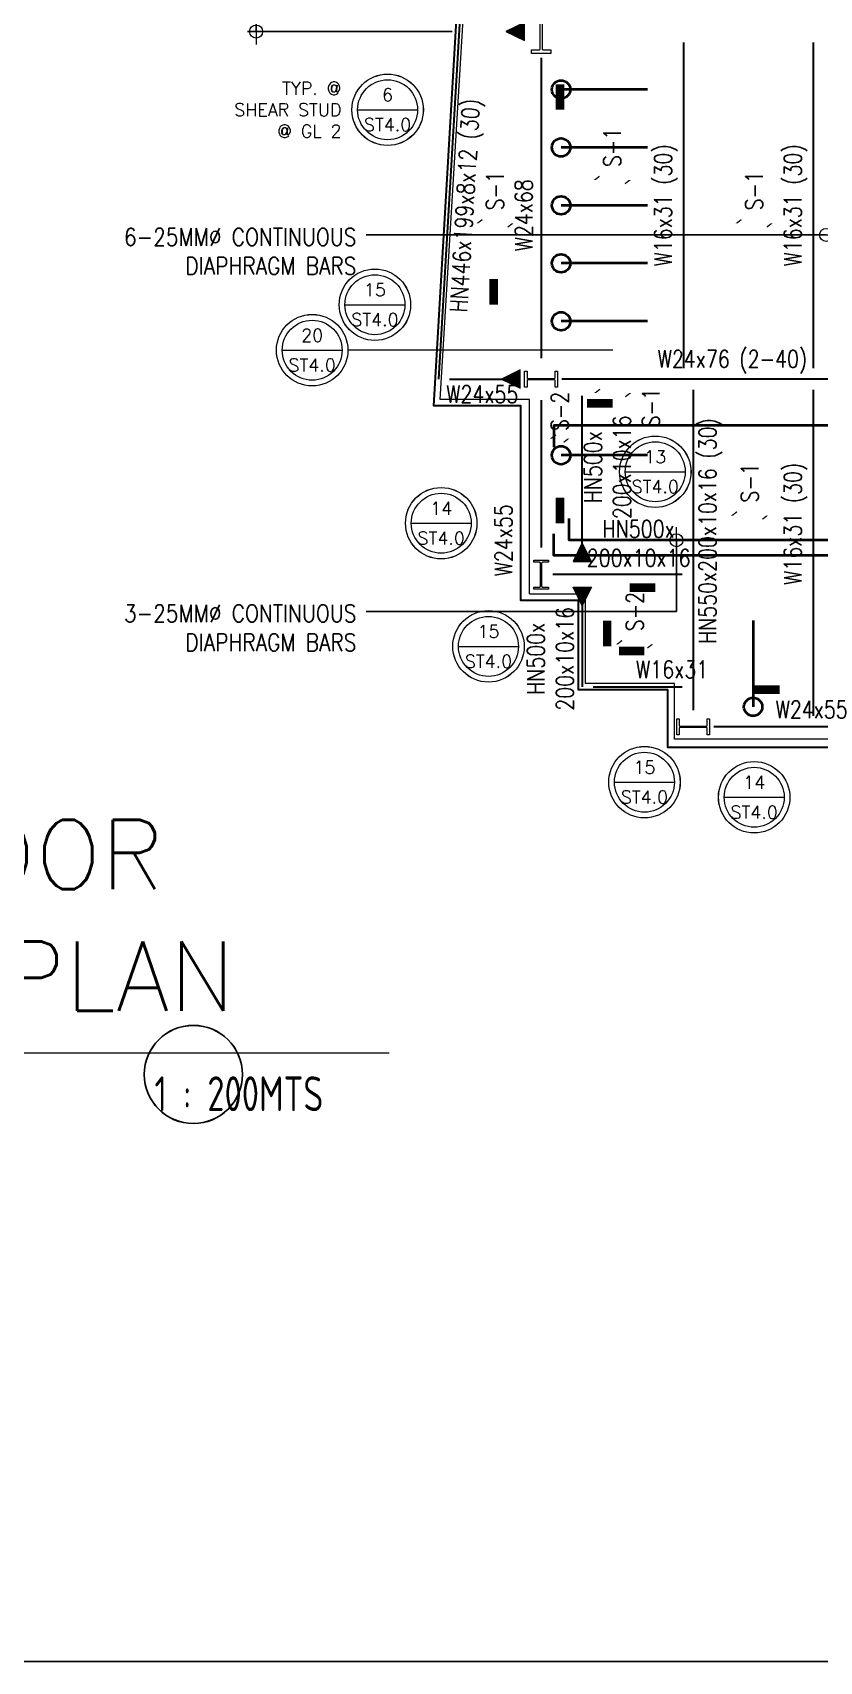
# Model space of a CAD drawing. Header units: millimetres. Extents: x 1506162 to 1722994, y -14989 to 120895.
# Drawn here: x 1550444 to 1568548, y -14989 to 22493 of the extents above; entities that cross this region are included whole.
import ezdxf
from ezdxf.enums import TextEntityAlignment as Align

# ---------------------------------------------------------------- set-up
doc = ezdxf.new("R2010")
doc.units = ezdxf.units.MM
doc.header["$MEASUREMENT"] = 0
doc.layers.get('0').update_dxf_attribs({"lineweight": 0})
for name, color, linetype, lineweight in [('A_ARCHITECTURAL BACKGROUND', 251, 'Continuous', 5), ('A_LINE', 1, 'Continuous', 9), ('S-ANNO-DIMS', 252, 'Continuous', 5), ('S-ANNO-MARK', 2, 'Continuous', 9), ('S-ANNO-NPLT', 7, 'Continuous', 9), ('S-Anno-Symb', 143, 'Continuous', 9), ('S-Anno-Text', 52, 'Continuous', 15), ('S-BEAM', 5, 'Continuous', 30), ('S-BEAM-IDEN', 2, 'Continuous', 9), ('S-BRACE', 2, 'Continuous', 9), ('S-COLS', 2, 'Continuous', 20), ('S-CONN', 1, 'Continuous', 9), ('S_COL', 2, 'Continuous', 20), ('S_DRB', 4, 'Continuous', 40), ('S_SLAB EDGE', 2, 'Continuous', 30)]:
    doc.layers.add(name, color=color, linetype=linetype, lineweight=lineweight)
doc.layers.add('GUIDE', color=191, linetype='Continuous', plot=False)
doc.layers.add('TARGET-MAIN', color=1, linetype='Continuous')
doc.styles.add('1', font='simplex.shx', dxfattribs={"width": 0.85, "height": 300})
doc.styles.add('ARCHITEXT', font='architxt.shx', dxfattribs={"width": 0.85})
doc.styles.add('ROMANSX', font='ROMANS.shx', dxfattribs={"height": 0.09375})
doc.styles.add('SIMPLEX', font='SIMPLEX.shx', dxfattribs={"width": 0.8, "height": 400})
doc.dimstyles.new('DIM_200', dxfattribs={"dimtxt": 400, "dimasz": 2, "dimexe": 200, "dimexo": 200, "dimgap": 200, "dimtad": 1, "dimdec": 0, "dimrnd": 1, "dimzin": 1, "dimdsep": 46, "dimtxsty": 'SIMPLEX', "dimblk1": 'ESCADIM_ARW', "dimblk2": 'ESCADIM_ARW', "dimsah": 1, "dimcen": 50, "dimclrd": 251, "dimclre": 251, "dimclrt": 52, "dimazin": 0, "dimtfac": 1, "dimtdec": 0, "dimtofl": 0, "dimtmove": 0, "dimatfit": 3, "dimldrblk": 'ESCADIM_ARW', "dimfxl": 1, "dimtolj": 1, "dimtzin": 0, "dimarcsym": 0})
doc.dimstyles.new('ESCA', dxfattribs={"dimtxt": 300, "dimasz": 1, "dimexe": 100, "dimexo": 100, "dimgap": 100, "dimtad": 1, "dimdec": 0, "dimrnd": 1, "dimdsep": 46, "dimtxsty": '1', "dimblk1": 'ESCADIM_ARW', "dimblk2": 'ESCADIM_ARW', "dimsah": 1, "dimcen": 50, "dimclrd": 256, "dimclre": 256, "dimclrt": 52, "dimadec": 0, "dimazin": 0, "dimtfac": 1, "dimtdec": 0, "dimtofl": 0, "dimtmove": 0, "dimatfit": 3, "dimldrblk": 'ESCADIM_ARW', "dimfxl": 1, "dimtolj": 1, "dimtzin": 0, "dimarcsym": 0})

# ---------------------------------------------------------------- blocks, each defined once
blk = doc.blocks.new('6F PLAN')
at = {"layer": 'A_ARCHITECTURAL BACKGROUND', "ltscale": 10}
for p, q in [((5682, 15536, 0), (6584, 30614, 0)), ((7736, 15536, 0), (5682, 15536, 0)), ((7736, 11059, 0), (7736, 15536, 0)), ((7736, 11059, 0), (9013, 11059, 0)), ((9013, 11059, 0), (9013, 8996, 0)), ((11067, 8996, 0), (9013, 8996, 0)), ((11067, 7716, 0), (11067, 8996, 0)), ((16559, 7716, 0), (11067, 7716, 0))]:
    blk.add_line(p, q, dxfattribs=at)
at = {"layer": 'GUIDE'}
blk.add_circle((0, 0), 1129, dxfattribs=at)
at = {"layer": 'S_SLAB EDGE', "ltscale": 0.05, "elevation": 0}
blk.add_lwpolyline([(44717, 39581), (44717, 10910), (43214, 10910), (43214, 8848), (41180, 8848), (41180, 7377), (35698, 7377), (35698, 6014), (27423, 6014), (26051, 7359), (24672, 6014), (16409, 6014), (16409, 7521), (10917, 7521), (10917, 8848), (8863, 8848), (8863, 10910), (7536, 10910), (7536, 15387), (5532, 15387), (6433, 30679)], dxfattribs=at)
blk = doc.blocks.new('TARGET-DWGLABEL')
at = {"layer": 'TARGET-MAIN'}
blk.add_line((-7.5, 0), (7.5, 0), dxfattribs=at)
blk.add_circle((0, 0), 7.5, dxfattribs=at)
at = {"layer": 'TARGET-MAIN', "color": 2, "style": 'ARCHITEXT', "width": 0.85}
blk.add_text('SCALE', height=2, dxfattribs=at).set_placement((9.659, -2.355), align=Align.MIDDLE_LEFT)
at = {"layer": 'TARGET-MAIN', "color": 6, "style": 'ARCHITEXT', "width": 0.85}
blk.add_attdef('DRAWING_TITLE', text='', height=5, dxfattribs=at).set_placement((9.079, 4.407), align=Align.MIDDLE_LEFT)
at = {"layer": 'TARGET-MAIN', "color": 4, "style": 'ARCHITEXT', "width": 0.85}
blk.add_attdef('DWG_NO.', text='', height=3, dxfattribs=at).set_placement((0, 3.173), align=Align.MIDDLE_CENTER)
at = {"layer": 'TARGET-MAIN', "color": 3, "style": 'ARCHITEXT', "width": 0.85}
blk.add_attdef('SHT_NO.', text='', height=2, dxfattribs=at).set_placement((-0.015, -2.355), align=Align.MIDDLE_CENTER)
at = {"layer": 'TARGET-MAIN', "color": 2, "style": 'ARCHITEXT', "width": 0.85}
blk.add_attdef('SCALE', text='', height=2, dxfattribs=at).set_placement((69.604, -2.355), align=Align.MIDDLE_RIGHT)
blk = doc.blocks.new('6F COLUMN LAYOUT')
at = {"layer": 'GUIDE'}
blk.add_circle((0, 0), 1129, dxfattribs=at)
at = {"layer": 'S_COL', "ltscale": 0.05}
for points in [[(8001, 23494), (7780, 23494), (7780, 23576), (7949, 23576, 0.414214), (7978, 23605), (7978, 24395, 0.414214), (7949, 24424), (7780, 24424), (7780, 24506), (8222, 24506), (8222, 24424), (8053, 24424, 0.414214), (8024, 24395), (8024, 23605, 0.414214), (8053, 23576), (8222, 23576), (8222, 23494), (8001, 23494)], [(8381, 16002), (8381, 15817), (8323, 15817), (8323, 15967, 0.414214), (8305, 15986), (7695, 15986, 0.414214), (7677, 15967), (7677, 15817), (7619, 15817), (7619, 16186), (7677, 16186), (7677, 16036, 0.414214), (7695, 16018), (8305, 16018, 0.414214), (8323, 16036), (8323, 16186), (8381, 16186), (8381, 16002)]]:
    blk.add_lwpolyline(points, format="xyb", dxfattribs=at)
at = {"layer": 'S_COL', "ltscale": 0.05, "elevation": 0}
for points in [[(8000, 11165), (7833, 11165), (7833, 11213), (7967, 11213, 0.414214), (7987, 11234), (7987, 11766, 0.414214), (7967, 11786), (7833, 11786), (7833, 11834), (8167, 11834), (8167, 11786), (8033, 11786, 0.414214), (8013, 11766), (8013, 11234, 0.414214), (8033, 11213), (8167, 11213), (8167, 11165), (8000, 11165)], [(11124, 8000), (11124, 8183), (11177, 8183), (11177, 8033, 0.414214), (11195, 8015), (11804, 8015, 0.414214), (11823, 8033), (11823, 8183), (11876, 8183), (11876, 7817), (11823, 7817), (11823, 7967, 0.414214), (11804, 7985), (11195, 7985, 0.414214), (11177, 7967), (11177, 7817), (11124, 7817), (11124, 8000)]]:
    blk.add_lwpolyline(points, format="xyb", dxfattribs=at)
blk = doc.blocks.new('6F FRAMING LAYOUT')
at = {"layer": 'S-CONN'}
for points in [[(-3881, 15789), (-4310, 15999), (-3881, 16210)], [(-3981, 7789), (-4410, 7999), (-3981, 8210)], [(-2762, 3801), (-2552, 4230), (-2341, 3801)], [(-2762, 3210), (-2552, 2781), (-2341, 3210)]]:
    blk.add_hatch(color=256, dxfattribs=at).paths.add_polyline_path(points)
at = {"layer": 'GUIDE', "ltscale": 0.05}
blk.add_circle((-11500, -8000, 0), 1129, dxfattribs=at)
at = {"layer": 'S-BEAM'}
for p, q in [((-5011, 22392, 0), (-5860, 8000, 0)), ((-225, 15750, 0), (-225, 8250, 0)), ((2759, 15750, 0), (2759, 8250, 0)), ((-3500, 15394, 0), (-3500, 8481, 0)), ((-5607, 8000, 0), (-3981, 8000, 0)), ((4894, 8000, 0), (-3019, 8000, 0)), ((-3500, 7519, 0), (-3500, 4122, 0)), ((-2552, 3801, 0), (-2552, 7619, 0)), ((0, 7750, 0), (0, 381, 0)), ((2759, 7750, 0), (2759, 250, 0)), ((-253, 3506, 0), (-3232, 3506, 0)), ((-2552, 3210, 0), (-2552, 921, 0)), ((-2302, 921, 0), (-253, 921, 0)), ((4894, 0, 0), (476, 0))]:
    blk.add_line(p, q, dxfattribs=at)
at = {"layer": 'S-CONN', "color": 1, "elevation": 0}
for points in [[(-3881, 16210), (-4310, 15999), (-3881, 15789), (-3881, 16211)], [(-3981, 8210), (-4410, 7999), (-3981, 7789), (-3981, 8211)], [(-2341, 3801), (-2552, 4230), (-2762, 3801), (-2340, 3801)], [(-2341, 3210), (-2552, 2781), (-2762, 3210), (-2340, 3210)]]:
    blk.add_lwpolyline(points, dxfattribs=at)
blk = doc.blocks.new('Bubble')
at = {"layer": 'S-ANNO-NPLT'}
blk.add_circle((0, 0), 0.261, dxfattribs=at)
at = {"layer": 'S-Anno-Symb', "color": 0}
blk.add_line((-0.219, 0), (0.219, 0), dxfattribs=at)
blk.add_circle((0, 0), 0.219, dxfattribs=at)
at = {"layer": 'S-Anno-Symb', "style": 'ROMANSX'}
for tag, p in [('1', (0, 0.109)), ('S1', (0, -0.109))]:
    blk.add_attdef(tag, text='', height=0.0937, dxfattribs=at).set_placement(p, align=Align.MIDDLE_CENTER)
at = {"layer": 'S-Anno-Symb', "style": 'ROMANSX', "width": 1.018385, "flags": 8}
blk.add_attdef('LONG', text='', height=0.0937, dxfattribs=at).set_placement((-0.18, -0.125), (0.18, -0.125), align=Align.FIT)
blk = doc.blocks.new('ESCADIM_ARW')
at = {"color": 7}
blk.add_line((-150, 0), (150, 0), dxfattribs=at)
blk.add_circle((0, 0), 75, dxfattribs=at)
blk = doc.blocks.new('*D26')
at = {"layer": 'Defpoints', "color": 0, "ltscale": 0.05, "transparency": 16777216}
for p in [(1555588, 25617), (1562394, 25617), (1560297, 22517, 0)]:
    blk.add_point(p, dxfattribs=at)
at = {"layer": 'S-ANNO-DIMS', "color": 251, "lineweight": -2, "ltscale": 0.05, "transparency": 16777216}
for p, q in [((1562194, 25617), (1555388, 25617)), ((1555588, 22519), (1555588, 25615)), ((1560097, 22517), (1555388, 22517))]:
    blk.add_line(p, q, dxfattribs=at)
at = {"layer": 'S-ANNO-DIMS', "color": 251, "lineweight": -2, "ltscale": 0.05, "transparency": 16777216, "xscale": 2, "yscale": 2, "zscale": 2}
for p, rotation in [((1555588, 25617), 90), ((1555588, 22517), 270)]:
    blk.add_blockref('ESCADIM_ARW', p, dxfattribs=dict(at, rotation=rotation))
at = {"layer": 'S-ANNO-DIMS', "color": 52, "ltscale": 0.05, "transparency": 16777216, "insert": (1555188, 24067), "char_height": 400, "attachment_point": 5, "rotation": 90, "style": 'SIMPLEX'}
blk.add_mtext('\\A1;3100', dxfattribs=at)
blk = doc.blocks.new("ADD' L BARS")
at = {"layer": 'S_DRB'}
for p, q in [((10450, 22666.4, 0), (8460.4, 22666.4, 0)), ((10450.1, 21333.2, 0), (8460.5, 21333.2, 0)), ((10450.3, 19999.9, 0), (8460.7, 19999.9, 0)), ((10450.4, 18666.6, 0), (8460.8, 18666.6, 0)), ((10450.6, 17333.3, 0), (8461, 17333.3, 0)), ((10450, 14250.2, 0), (8460.4, 14250.2, 0)), ((12879.1, 10450, 0), (12879.1, 8460.4, 0))]:
    blk.add_line(p, q, dxfattribs=at)
at = {"layer": 'S_DRB', "color": 4, "elevation": 0}
blk.add_lwpolyline([(22866.9, 12793.6), (22866.9, 12293.6), (8642.5, 12293.6), (8642.5, 12793.6)], dxfattribs=at)
at = {"layer": 'S_DRB'}
for centre in [(8460.4, 22666.4, 0), (8460.5, 21333.2, 0), (8460.7, 19999.9, 0), (8460.8, 18666.6, 0), (8461, 17333.3, 0), (8460.4, 14250.2, 0), (12879.1, 8460.4, 0)]:
    blk.add_circle(centre, 210.4, dxfattribs=at)

msp = doc.modelspace()

# ---------------------------------------------------------------- linework, layer by layer
at = {"layer": 'A_LINE', "color": 1}
msp.add_line((1532976.98287, -983.49975), (1558648.25269, -983.49975), dxfattribs=at)
at = {"layer": 'Defpoints', "ltscale": 0.05, "elevation": 0.00004}
msp.add_lwpolyline([(1528186.13727, -14989.14185), (1722993.5807, -14989.14185), (1722993.5807, 120895.06231), (1528186.13727, 120895.06231)], close=True, dxfattribs=at)
at = {"layer": 'S-ANNO-MARK'}
for points, elevation in [([(1560792.33365, 18190.19499, 29.99952, 29.99952, 0), (1560679.28932, 18103.19386, 0, 0, 0), (1561488.86687, 18103.19386, 29.99952, 29.99952, 0), (1561375.82254, 18016.19273, 0, 0, 0)], 0), ([(1566753.40896, 18190.26221, 29.99952, 29.99952, 0), (1566640.36464, 18103.26108, 0, 0, 0), (1567449.94219, 18103.26108, 29.99952, 29.99952, 0), (1567336.89786, 18016.25994, 0, 0, 0)], 0), ([(1563499.65967, 14286.49009, 29.99952, 29.99952, 0), (1563386.61534, 14199.48896, 0, 0, 0), (1564196.19289, 14199.48896, 29.99952, 29.99952, 0), (1564083.14856, 14112.48782, 0, 0, 0)], 0), ([(1562485.10794, 13238.60564, 29.99952, 29.99952, 0), (1562372.06362, 13151.6045, 0, 0, 0), (1562776.85239, 13151.6045, 29.99952, 29.99952, 0), (1562663.80806, 13064.60337, 0, 0, 0)], 0.00001), ([(1566652.28325, 11467.16052, 29.99952, 29.99952, 0), (1566539.23892, 11380.15939, 0, 0, 0), (1567348.81648, 11380.15939, 29.99952, 29.99952, 0), (1567235.77215, 11293.15825, 0, 0, 0)], -0.00001), ([(1564007.449, 8505.14098, 29.99952, 29.99952, 0), (1563894.40467, 8418.13984, 0, 0, 0), (1564703.98222, 8418.13984, 29.99952, 29.99952, 0), (1564590.9379, 8331.13871, 0, 0, 0)], 0)]:
    msp.add_lwpolyline(points, format="xyseb", dxfattribs=dict(at, elevation=elevation))
at = {"layer": 'S-ANNO-NPLT'}
for centre in [(1558613.30948, 20716.75124, -0.00001), (1558321.04881, 16231.07879, 0), (1556877.00946, 15183.95124, 0), (1564771.60182, 12387.45762, 0), (1559846.31043, 11202.47508, -0.00001), (1560934.09265, 8368.49124, 0.00001), (1564522.75108, 5243.13765, 0.00001), (1567047.48946, 4895.72126, 0)]:
    msp.add_circle(centre, 821.36597, dxfattribs=at)
at = {"layer": 'S-Anno-Symb', "linetype": 'ByBlock'}
msp.add_line((1563792.00946, 15183.95124, 0), (1557698.37543, 15183.95124, 0), dxfattribs=at)
for points, elevation in [([(1559434.67546, 20716.75124, 0, 0, 0), (1562578.53137, 20716.75124, 196.07256, 196.07256, 0), (1562578.53137, 21304.96892, 0, 0, 0)], -0.00001), ([(1559142.41478, 16231.07879, 0, 0, 0), (1561053.26975, 16231.07879, 196.07256, 196.07256, 0), (1561053.26975, 16819.29647, 0, 0, 0)], 0), ([(1563792.00946, 15183.95124, 0, 0, 0), (1563792.00946, 13961.54901, 196.07256, 196.07256, 0), (1563203.79178, 13961.54901, 0, 0, 0)], 0), ([(1560667.6764, 11202.47508, 0, 0, 0), (1562578.53137, 11202.47508, 196.07256, 196.07256, 0), (1562578.53137, 11790.69276, 0, 0, 0)], -0.00001), ([(1564771.60182, 11566.09165, 0, 0, 0), (1564771.60182, 9718.96348, 196.07256, 196.07256, 0), (1564183.38414, 9718.96348, 0, 0, 0)], 0), ([(1561755.45862, 8368.49124, 0, 0, 0), (1563666.31359, 8368.49124, 196.07256, 196.07256, 0), (1563666.31359, 8956.70892, 0, 0, 0)], 0.00001), ([(1564522.75108, 6064.50362, 0, 0, 0), (1564522.75108, 8261.77179, 196.07256, 196.07256, 0), (1563934.5334, 8261.77179, 0, 0, 0)], 0.00001), ([(1567047.48946, 5717.08723, 0, 0, 0), (1567047.48946, 7372.5954, 196.07256, 196.07256, 0), (1567635.70714, 7372.5954, 0, 0, 0)], 0)]:
    msp.add_lwpolyline(points, format="xyseb", dxfattribs=dict(at, elevation=elevation))
at = {"layer": 'S-COLS', "elevation": 0.00001}
msp.add_lwpolyline([(1563489.61396, 19187.00229, 29.99952, 29.99952, 0), (1563376.56963, 19100.00115, 0, 0, 0), (1564186.14718, 19100.00115, 29.99952, 29.99952, 0), (1564073.10285, 19013.00002, 0, 0, 0)], format="xyseb", dxfattribs=at)
at = {"layer": 'S_DRB', "color": 4, "elevation": -0.00001}
for points in [[(1597812.51689, 12953.91582), (1597812.51689, 13453.91582), (1562435.9615, 13453.91582), (1562435.9615, 12953.91582)], [(1597813.05713, 10960.4938), (1597813.05713, 10460.4938), (1562436.50174, 10460.4938), (1562436.50174, 10960.4938)]]:
    msp.add_lwpolyline(points, dxfattribs=at)

# ---------------------------------------------------------------- block references
msp.add_blockref('6F FRAMING LAYOUT', (1565643.72869, 6518.47946, 0))
at = {"layer": 'A_ARCHITECTURAL BACKGROUND'}
msp.add_blockref('6F PLAN', (1554144.03713, -1483.14886, 0), dxfattribs=at)
at = {"layer": 'S-Anno-Symb', "xscale": 3149.760000000242, "yscale": 3149.760000000242, "zscale": 3149.760000000242}
for p, values in [((1558613.30948, 20716.75124, -0.00001), {'1': '6', 'S1': 'ST4.0'}), ((1558321.04881, 16231.07879, 0), {'1': '15', 'S1': 'ST4.0'}), ((1556877.00946, 15183.95124, 0), {'1': '20', 'S1': 'ST4.0'}), ((1564771.60182, 12387.45762, 0), {'1': '13', 'S1': 'ST4.0'}), ((1559846.31043, 11202.47508, -0.00001), {'1': '14', 'S1': 'ST4.0'}), ((1560934.09265, 8368.49124, 0.00001), {'1': '15', 'S1': 'ST4.0'}), ((1564522.75108, 5243.13765, 0.00001), {'1': '15', 'S1': 'ST4.0'}), ((1567047.48946, 4895.72126, 0), {'1': '14', 'S1': 'ST4.0'})]:
    msp.add_blockref('Bubble', p, dxfattribs=at).add_auto_attribs(values)
at = {"layer": 'S-Anno-Text'}
msp.add_blockref('6F COLUMN LAYOUT', (1554144.03713, -1483.14886, 0), dxfattribs=at)
at = {"layer": 'S-BRACE'}
msp.add_blockref("ADD' L BARS", (1554144.03713, -1483.14886, 0), dxfattribs=at)
at = {"layer": 'TARGET-MAIN', "color": 1}
ref = msp.add_blockref('TARGET-DWGLABEL', (1535976.98287, -983.49975), dxfattribs=dict(at, xscale=400, yscale=400, zscale=400))
ref.add_attrib('DWG_NO.', '1', dxfattribs={"color": 4, "height": 1200, "style": 'SIMPLEX', "width": 1.1}).set_placement((1535976.98287, 285.85973), align=Align.MIDDLE_CENTER)
ref.add_attrib('SHT_NO.', 'ST2.6', dxfattribs={"color": 3, "height": 800, "style": 'SIMPLEX', "width": 0.8}).set_placement((1535970.8702, -1925.5932), align=Align.MIDDLE_CENTER)
ref.add_attrib('DRAWING_TITLE', 'SIXTH FLOOR', dxfattribs={"color": 5, "height": 1600, "style": 'SIMPLEX'}).set_placement((1539608.59577, 3579.14619), align=Align.MIDDLE_LEFT)
ref.add_attrib('DRAWING_TITLE', 'FRAMING PLAN', dxfattribs={"color": 5, "height": 1600, "style": 'SIMPLEX'}).set_placement((1539608.59577, 779.14619), align=Align.MIDDLE_LEFT)
ref.add_attrib('SCALE', '1 : 200MTS', dxfattribs={"color": 2, "height": 800, "style": 'ARCHITEXT', "width": 0.85}).set_placement((1557133.26795, -1925.5932), align=Align.MIDDLE_RIGHT)

# ---------------------------------------------------------------- texts
at = {"layer": 'S-ANNO-DIMS', "color": 52, "char_height": 400, "attachment_point": 5, "style": 'SIMPLEX'}
for s, insert, rotation in [('\\A1;{\\W0.8;HN446x199x8x12 (30)}', (1560455.6282, 18505.13952, 0.00001), 86.576121781), ('\\A1;\\pxqc;{\\W0.8;S-1}', (1563781.35841, 19850.00115, 0.00001), 90), ('\\A1;{\\W0.8;W16x31 (30)}', (1565018.67968, 18516.85115, 0), 90), ('\\A1;{\\W0.8;W16x31 (30)}', (1568002.54285, 18516.85114, -0.00001), 90), ('\\A1;\\pxqc;{\\W0.8;S-1}', (1561084.0781, 18853.19386, 0), 90), ('\\A1;\\pxqc;{\\W0.8;S-1}', (1567045.15341, 18853.26108, 0), 90), ('\\A1;\\pxqc;S-2', (1562574.458, 13774.93548, 0.00001), 90), ('\\A1;\\pxqc;{\\W0.8;S-1}', (1564672.52022, 13859.90902, 0), 90), ('\\A1;{\\W0.8;HN500x\\P200x10x16}', (1563672.28158, 12490.33823, 0.00001), 90), ('\\A1;{\\W0.8;HN550x200x10x16 (30)}', (1566043.00784, 11021.17866, -0.00001), 90), ('\\A1;\\pxqc;{\\W0.8;S-1}', (1566944.0277, 12130.15939, -0.00001), 90), ('\\A1;{\\W0.8;W16x31 (30)}', (1568003.2637, 11188.1584, -0.00001), 90), ('\\A1;{\\W0.8;W24x55}', (1561280.51917, 10808.42636, 0.00001), 90), ('\\A1;\\pxqc;S-2', (1564299.19345, 9168.13984, 0), 90), ('\\A1;{\\W0.8;HN500x\\P200x10x16}', (1562359.58951, 8081.81674, 0.00001), 90)]:
    msp.add_mtext(s, dxfattribs=dict(at, insert=insert, rotation=rotation))
for s, insert in [('\\A1;{\\W0.8;W24x76 (2-40)}', (1566547.39141, 14916.13029, 0)), ('\\A1;W24x55', (1560791.01142, 14172.56662, 0.00001)), ('\\A1;{\\W0.8;HN500x\\P200x10x16}', (1564389.03728, 10736.90033, -0.00001)), ('\\A1;{\\W0.8;W16x31}', (1565159.8165, 7837.24881, 0.00001)), ('\\A1;{\\W0.8;W24x55}', (1568369.48367, 6916.13029, 0.00002))]:
    msp.add_mtext(s, dxfattribs=dict(at, insert=insert))
at = {"layer": 'S-Anno-Symb', "insert": (1557552.16351, 20716.75124, -0.00001), "char_height": 295.29, "width": 6780.3427625, "attachment_point": 6, "style": 'ROMANSX'}
msp.add_mtext('TYP. @ \\PSHEAR STUD\\P@ GL 2', dxfattribs=at)
at = {"layer": 'S-BEAM-IDEN', "char_height": 400, "attachment_point": 3, "style": '1'}
for s, insert in [('6-25MM∅ CONTINUOUS \\PDIAPHRAGM BARS', (1557896.09116, 17989.27711, -0.00002)), ('3-25MM∅ CONTINUOUS \\PDIAPHRAGM BARS', (1557896.09116, 9327.00651, -0.00002))]:
    msp.add_mtext_dynamic_manual_height_columns(s, width=8791.57845, gutter_width=1, heights=[0], dxfattribs=dict(at, insert=insert))
at = {"layer": 'S-COLS', "color": 52, "insert": (1561744.32601, 18288.31256, 0), "char_height": 400, "attachment_point": 5, "rotation": 90, "style": 'SIMPLEX'}
msp.add_mtext('\\A1;{\\W0.8;W24x68}', dxfattribs=at)

# ---------------------------------------------------------------- dimensions: what is measured, and where the dimension line sits
at = {"layer": 'S-ANNO-DIMS', "ltscale": 0.05}
dim = msp.add_linear_dim(base=(1555587.75889, 25616.85114, 0), p1=(1560297.42728, 22516.85114, 0.00001), p2=(1562394.03713, 25616.85114, 0), angle=90, dimstyle='DIM_200', dxfattribs=at)
dim.commit()
dim.dimension.update_dxf_attribs({"geometry": '*D26', "text_midpoint": (1555187.75889, 24066.85114, 0)})

# ---------------------------------------------------------------- leaders
at = {"layer": 'S-ANNO-DIMS', "color": 4}
for points in [[(1568702.54285, 17836.66184, -0.00001), (1558120.42336, 17836.66184, -0.00001)], [(1565257.26209, 10810.4938, -0.00001), (1565257.26209, 9174.39124, -0.00001), (1558120.42336, 9174.39124, -0.00001)]]:
    msp.add_leader(points, dimstyle='ESCA', override={"dimasz": 2, "dimtad": 0, "dimfxl": 0.0625}, dxfattribs=at)

doc.saveas('drawing.dxf')
